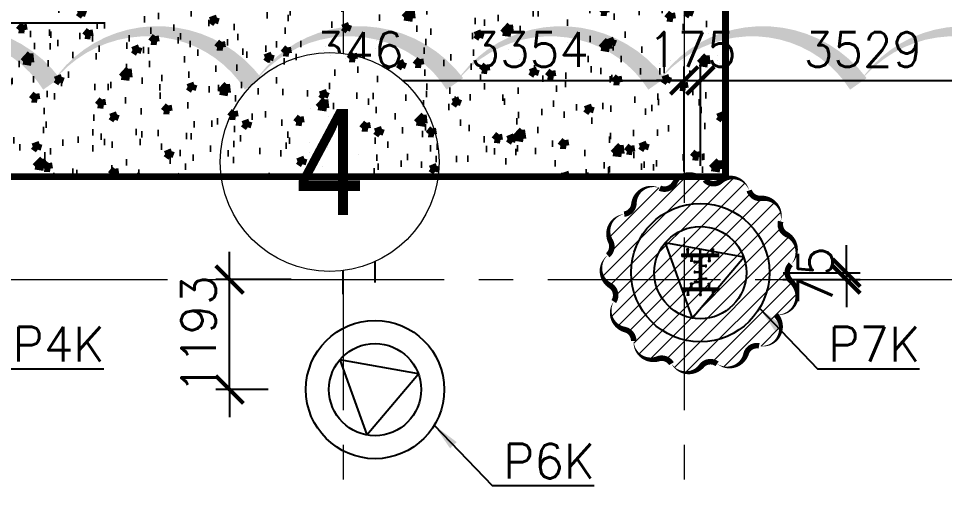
# Model space of a CAD drawing. Header units: millimetres. Extents: x -346728 to 1320345, y -537202 to -385966.
# Drawn here: x 154117 to 164163, y -418965 to -413835 of the extents above; entities that cross this region are included whole.
import ezdxf
from ezdxf.enums import TextEntityAlignment as Align

# ---------------------------------------------------------------- set-up
doc = ezdxf.new("R2010")
doc.units = ezdxf.units.MM
doc.header["$LTSCALE"] = 100
doc.set_wipeout_variables(frame=1)
doc.linetypes.add('X1326_GLB$0$CENTER', pattern=[2, 1.25, -0.25, 0.25, -0.25])
for name, color, linetype, lineweight in [('0 T KY HIEU', 7, 'Continuous', 9), ('0 T TEXT', 7, 'Continuous', 13), ('A-giao thong', 8, 'Continuous', 15), ('KCMANH', 8, 'Continuous', 13), ('KINGPOST', 5, 'Continuous', 20), ('X1326_GLB$0$A-tim', 8, 'X1326_GLB$0$CENTER', 9)]:
    doc.layers.add(name, color=color, linetype=linetype, lineweight=lineweight)
doc.layers.add('CL load', color=1, linetype='Continuous', plot=False)
for name, color, linetype in [('hach', 253, 'Continuous'), ('PILE MARK', 8, 'Continuous'), ('PL', 3, 'Continuous'), ('XR_1326_csPL$0$SY', 1, 'Continuous')]:
    doc.layers.add(name, color=color, linetype=linetype)
doc.styles.add('simplex', font='simplex.shx')
doc.styles.add('VNI-HELSE-CONDENSE', font='VHELVCN.TTF')
doc.dimstyles.new('100', dxfattribs={"dimscale": 150, "dimtxt": 2.5, "dimasz": 2, "dimexe": 1, "dimexo": 1, "dimgap": 1, "dimtad": 1, "dimdec": 0, "dimzin": 0, "dimdsep": 46, "dimtxsty": 'simplex', "dimblk": 'ARCHTICK', "dimcen": 1, "dimdle": 1, "dimclrd": 256, "dimclre": 256, "dimclrt": 6, "dimadec": 0, "dimazin": 0, "dimtfac": 1, "dimtdec": 0, "dimtix": 1, "dimtmove": 2, "dimatfit": 3, "dimfxl": 1, "dimtolj": 1, "dimtzin": 0, "dimarcsym": 0})
pattern_1 = [(45, (188543.33, 11377564.439), (-8.980256121, 8.980256121), []), (135, (188543.33, 11377564.439), (-8.980256121, -8.980256121), [])]

# ---------------------------------------------------------------- blocks, each defined once
blk = doc.blocks.new('_ArchTick')
at = {"color": 0, "linetype": 'ByBlock', "const_width": 0.15}
blk.add_lwpolyline([(-0.5, -0.5), (0.5, 0.5)], dxfattribs=at)
blk = doc.blocks.new('*D322')
at = {"layer": 'CL load', "lineweight": -2, "transparency": 16777216}
for p, q in [((157639, -416825), (157639, -414357)), ((157985, -416700), (157985, -414357)), ((157639, -414507), (157339, -414507)), ((157985, -414507), (157639, -414507)), ((157985, -414507), (158285, -414507))]:
    blk.add_line(p, q, dxfattribs=at)
at = {"layer": 'DEFPOINTS', "color": 0, "transparency": 16777216}
for p in [(157639, -414507), (157985, -416850), (157639, -416975, 0)]:
    blk.add_point(p, dxfattribs=at)
at = {"layer": 'CL load', "lineweight": -2, "transparency": 16777216, "xscale": 300, "yscale": 300, "zscale": 300}
blk.add_blockref('_ArchTick', (157639, -414507), dxfattribs=at)
at = {"layer": 'CL load', "lineweight": -2, "transparency": 16777216, "xscale": 300, "yscale": 300, "zscale": 300, "rotation": 180}
blk.add_blockref('_ArchTick', (157985, -414507), dxfattribs=at)
at = {"layer": 'CL load', "color": 6, "transparency": 16777216, "insert": (157812, -414170), "char_height": 375, "attachment_point": 5, "style": 'simplex'}
blk.add_mtext('\\A1;346', dxfattribs=at)
blk = doc.blocks.new('*D323')
at = {"layer": 'CL load', "lineweight": -2, "transparency": 16777216}
for p, q in [((157985, -416700), (157985, -414357)), ((161339, -415495), (161339, -414357)), ((157835, -414507), (161489, -414507))]:
    blk.add_line(p, q, dxfattribs=at)
at = {"layer": 'DEFPOINTS', "color": 0, "transparency": 16777216}
for p in [(161339, -414507), (161339, -415645, 0), (157985, -416850)]:
    blk.add_point(p, dxfattribs=at)
at = {"layer": 'CL load', "lineweight": -2, "transparency": 16777216, "xscale": 300, "yscale": 300, "zscale": 300, "rotation": 180}
blk.add_blockref('_ArchTick', (157985, -414507), dxfattribs=at)
at = {"layer": 'CL load', "lineweight": -2, "transparency": 16777216, "xscale": 300, "yscale": 300, "zscale": 300}
blk.add_blockref('_ArchTick', (161339, -414507), dxfattribs=at)
at = {"layer": 'CL load', "color": 6, "transparency": 16777216, "insert": (159662, -414170), "char_height": 375, "attachment_point": 5, "style": 'simplex'}
blk.add_mtext('\\A1;3354', dxfattribs=at)
blk = doc.blocks.new('*D324')
at = {"layer": 'CL load', "lineweight": -2, "transparency": 16777216}
for p, q in [((161339, -415495), (161339, -414357)), ((161514, -415432), (161514, -414357)), ((161339, -414507), (161039, -414507)), ((161339, -414507), (161514, -414507)), ((161514, -414507), (161814, -414507))]:
    blk.add_line(p, q, dxfattribs=at)
at = {"layer": 'DEFPOINTS', "color": 0, "transparency": 16777216}
for p in [(161514, -414507), (161514, -415582), (161339, -415645, 0)]:
    blk.add_point(p, dxfattribs=at)
at = {"layer": 'CL load', "lineweight": -2, "transparency": 16777216, "xscale": 300, "yscale": 300, "zscale": 300}
blk.add_blockref('_ArchTick', (161339, -414507), dxfattribs=at)
at = {"layer": 'CL load', "lineweight": -2, "transparency": 16777216, "xscale": 300, "yscale": 300, "zscale": 300, "rotation": 180}
blk.add_blockref('_ArchTick', (161514, -414507), dxfattribs=at)
at = {"layer": 'CL load', "color": 6, "transparency": 16777216, "insert": (161426, -414170), "char_height": 375, "attachment_point": 5, "style": 'simplex'}
blk.add_mtext('\\A1;175', dxfattribs=at)
blk = doc.blocks.new('*D325')
at = {"layer": 'CL load', "lineweight": -2, "transparency": 16777216}
for p, q in [((161514, -415432), (161514, -414357)), ((165043, -415173), (165043, -414357)), ((161364, -414507), (165193, -414507))]:
    blk.add_line(p, q, dxfattribs=at)
at = {"layer": 'DEFPOINTS', "color": 0, "transparency": 16777216}
for p in [(165043, -414507), (165043, -415323, 0), (161514, -415582)]:
    blk.add_point(p, dxfattribs=at)
at = {"layer": 'CL load', "lineweight": -2, "transparency": 16777216, "xscale": 300, "yscale": 300, "zscale": 300, "rotation": 180}
blk.add_blockref('_ArchTick', (161514, -414507), dxfattribs=at)
at = {"layer": 'CL load', "lineweight": -2, "transparency": 16777216, "xscale": 300, "yscale": 300, "zscale": 300}
blk.add_blockref('_ArchTick', (165043, -414507), dxfattribs=at)
at = {"layer": 'CL load', "color": 6, "transparency": 16777216, "insert": (163278, -414170), "char_height": 375, "attachment_point": 5, "style": 'simplex'}
blk.add_mtext('\\A1;3529', dxfattribs=at)
blk = doc.blocks.new('*D326')
at = {"layer": 'CL load', "lineweight": -2, "transparency": 16777216}
for p, q in [((156407, -416667), (156407, -416367)), ((157075, -416667), (156257, -416667)), ((156407, -417860), (156407, -416667)), ((156825, -417860), (156257, -417860)), ((156407, -417860), (156407, -418160))]:
    blk.add_line(p, q, dxfattribs=at)
at = {"layer": 'DEFPOINTS', "color": 0, "transparency": 16777216}
for p in [(156407, -416667), (157225, -416667, 0), (156975, -417860)]:
    blk.add_point(p, dxfattribs=at)
at = {"layer": 'CL load', "lineweight": -2, "transparency": 16777216, "xscale": 300, "yscale": 300, "zscale": 300}
for p, rotation in [((156407, -416667), 270), ((156407, -417860), 90)]:
    blk.add_blockref('_ArchTick', p, dxfattribs=dict(at, rotation=rotation))
at = {"layer": 'CL load', "color": 6, "transparency": 16777216, "insert": (156069, -417263), "char_height": 375, "attachment_point": 5, "rotation": 90, "style": 'simplex'}
blk.add_mtext('\\A1;1193', dxfattribs=at)
blk = doc.blocks.new('*D327')
at = {"layer": 'CL load', "lineweight": -2, "transparency": 16777216}
for p, q in [((163098, -416592), (163098, -416292)), ((162414, -416592), (163248, -416592)), ((163098, -416592), (163098, -416667)), ((162410, -416667), (163248, -416667)), ((163098, -416667), (163098, -416967))]:
    blk.add_line(p, q, dxfattribs=at)
at = {"layer": 'DEFPOINTS', "color": 0, "transparency": 16777216}
for p in [(162264, -416592, 0), (162260, -416667, 0), (163098, -416667)]:
    blk.add_point(p, dxfattribs=at)
at = {"layer": 'CL load', "lineweight": -2, "transparency": 16777216, "xscale": 300, "yscale": 300, "zscale": 300}
for p, rotation in [((163098, -416592), 270), ((163098, -416667), 90)]:
    blk.add_blockref('_ArchTick', p, dxfattribs=dict(at, rotation=rotation))
at = {"layer": 'CL load', "color": 6, "transparency": 16777216, "insert": (162761, -416629), "char_height": 375, "attachment_point": 5, "rotation": 90, "style": 'simplex'}
blk.add_mtext('\\A1;75', dxfattribs=at)
blk = doc.blocks.new('LVL-KHUNGTEN')
blk.add_lwpolyline([(61072.9, 41092.8), (119123.5, 41092.8), (119123.5, 61.9), (61072.9, 61.9)], close=True)
blk = doc.blocks.new('T STT')
at = {"color": 7, "linetype": 'Continuous'}
blk.add_wipeout([(376643.7, 277984.1), (376755.9, 277976.2), (376878.7, 277948.8), (377024.5, 277887.7), (377155.7, 277798.8), (377265.6, 277687.4), (377334.3, 277588), (377397.7, 277451.4), (377432.6, 277317.1), (377443.7, 277184.1), (377432.5, 277050.8), (377404, 276935.1), (377364.8, 276837.6), (377294.2, 276718.4), (377202.6, 276611.8), (377121.8, 276542.7), (377010.9, 276473.4), (376887.8, 276422.3), (376741.1, 276390.1), (376643.7, 276384.1), (376531.6, 276392), (376392.4, 276424.6), (376244.6, 276490.8), (376127.4, 276573.1), (376049.1, 276649), (375987, 276727.3), (375927.4, 276827.9), (375875.7, 276960.2), (375852.6, 277065.4), (375843.7, 277184.1), (375850, 277284.4), (375876.6, 277411.2), (375908.4, 277499.2), (375963.6, 277605.5), (376039.8, 277708.9), (376130.3, 277797.7), (376215.5, 277859.9), (376312.8, 277912.5), (376425.6, 277953.8), (376556.9, 277979.4)], dxfattribs=at)
at = {"layer": '0 T KY HIEU', "color": 7}
blk.add_circle((376643.7, 277184.1), 800, dxfattribs=at)
at = {"layer": '0 T TEXT', "color": 7, "style": 'VNI-HELSE-CONDENSE'}
blk.add_attdef('0', text='', height=750, dxfattribs=at).set_placement((376643.7, 277184.1), align=Align.MIDDLE_CENTER)
blk = doc.blocks.new('MB HANG RAO TAM')
at = {"layer": 'XR_1326_csPL$0$SY', "lineweight": 100}
blk.add_line((13898, 69397, 0), (13898, 72700, 4035), dxfattribs=at)
ref = blk.add_blockref('T STT', (-549174, -341665, 2472), dxfattribs=dict(xscale=1.483571909629973, yscale=1.483571909629973, zscale=1.483571909629973))
ref.add_attrib('0', '4', dxfattribs={"layer": '0 T TEXT', "color": 7, "height": 1150, "style": 'VNI-HELSE-CONDENSE'}).set_placement((9604, 69557, 2472), align=Align.MIDDLE_CENTER)
h = blk.add_hatch(dxfattribs=at)
h.set_pattern_fill('AR-CONC', color=256, scale=100, style=0)
h.set_pattern_definition([(50, (-45059.7, 631401.8), (717.2602, -62.75213), [75, -825]), (355, (-45059.7, 631401.8), (-138.7513, 752.1921), [60, -660]), (100.4514, (-44999.9, 631396.56), (578.5094, 689.4395), [63.7402, -701.1421]), (46.1842, (-45059.7, 631601.8), (1067.241, -165.519), [112.5, -1237.5]), (96.6356, (-44970.8, 631588), (934.6627, 974.1179), [95.6103, -1051.713]), (351.1842, (-45059.7, 631601.8), (934.662, 974.1186), [90, -990]), (21, (-44959.7, 631551.8), (596.90705, -402.6189), [75, -825]), (326, (-44959.7, 631551.8), (243.3153, 725.15), [60, -660]), (71.4514, (-44909.95, 631518.24), (840.2226, 322.5305), [63.7402, -701.1421]), (37.5, (-45059.7, 631401.8), (12.15986, 332.89385), [0, -652, 0, -670, 0, -662.5]), (7.5, (-45059.7, 631401.8), (263.06954, 394.41171), [0, -382, 0, -637, 0, -252.5]), (327.5, (-45282.7, 631401.8), (533.82244, -22.55487), [0, -250, 0, -780, 0, -1035]), (317.5, (-45382.7, 631401.8), (583.18617, 100.105), [0, -325, 0, -518, 0, -735])])
h.paths.add_polyline_path([(6898, 73600), (6898, 71397), (12898, 71397), (12893, 73597)], flags=16)
h.paths.add_polyline_path([(13898, 76797), (13899, 69398), (5898, 69397), (5898, 76797)])
h.paths.add_polyline_path([(12898, 75797), (12898, 74397), (6898, 74397), (6898, 75797)], flags=16)
blk.add_line((13898, 69398, 7727), (5898, 69398, 5643), dxfattribs=at)
at = {"layer": 'XR_1326_csPL$0$SY', "lineweight": 100, "elevation": -1667}
blk.add_lwpolyline([(13898, 76797), (13899, 69398), (5898, 69397), (5898, 76797)], close=True, dxfattribs=at)
at = {"layer": 'XR_1326_csPL$0$SY', "lineweight": 100, "elevation": 0}
blk.add_lwpolyline([(13898, 72700), (13898, 69398), (5898, 69397), (5898, 75797)], dxfattribs=at)
blk = doc.blocks.new('KP50 TOI SAN L1')
at = {"ltscale": 0.1}
h = blk.add_hatch(color=3, dxfattribs=at)
h.dxf.hatch_style = 1
h.paths.add_polyline_path([(14, 171), (-14, 171), (-14, 142)])
h.paths.add_polyline_path([(-14, -142), (-14, -171), (14, -171)])
at = {"layer": 'KCMANH', "linetype": 'ByBlock'}
h = blk.add_hatch(dxfattribs=at)
h.set_pattern_fill('ANSI37', color=3, scale=4, style=0)
h.set_pattern_definition(pattern_1)
h.paths.add_polyline_path([(-200, 200), (-200, 171), (200, 171), (200, 200)])
h = blk.add_hatch(dxfattribs=at)
h.set_pattern_fill('ANSI37', color=3, scale=4, style=0)
h.set_pattern_definition([(45, (188728.93, 11377564.439), (-8.980256121, 8.980256121), []), (135, (188728.93, 11377564.439), (-8.980256121, -8.980256121), [])])
h.paths.add_polyline_path([(14, 171), (-14, 142), (-14, -142), (14, -171)])
h = blk.add_hatch(dxfattribs=at)
h.set_pattern_fill('ANSI37', color=3, scale=4, style=0)
h.set_pattern_definition(pattern_1)
h.paths.add_polyline_path([(-200, -171), (-200, -200), (200, -200), (200, -171)])
for p, q in [((-125, 253), (-146, 253)), ((-146, 240), (-146, 253)), ((-125, 240), (-146, 240)), ((-142, 200), (-142, 240)), ((-129, 200), (-129, 240)), ((-125, 240), (-125, 253)), ((-10, 253), (10, 253)), ((-10, 240), (-10, 253)), ((-10, 240), (10, 240)), ((-6, 200), (-6, 240)), ((6, 200), (6, 240)), ((10, 240), (10, 253)), ((125, 253), (146, 253)), ((125, 240), (125, 253)), ((125, 240), (146, 240)), ((129, 200), (129, 240)), ((142, 200), (142, 240)), ((146, 240), (146, 253)), ((-85, 131), (-106, 131)), ((-106, 131), (-106, 118)), ((-85, 118), (-106, 118)), ((-102, 171), (-102, 131)), ((-89, 171), (-89, 131)), ((-85, 131), (-85, 118)), ((-67, 100), (-67, 120)), ((-54, 120), (-67, 120)), ((-54, 100), (-54, 120)), ((-14, 116), (-54, 116)), ((-14, 104), (-54, 104)), ((85, 131), (106, 131)), ((85, 131), (85, 118)), ((85, 118), (106, 118)), ((89, 171), (89, 131)), ((102, 171), (102, 131)), ((106, 131), (106, 118)), ((-54, 100), (-67, 100)), ((-67, 10), (-67, -10)), ((-54, 10), (-67, 10)), ((-54, 10), (-54, -10)), ((-14, 6), (-54, 6)), ((14, 76), (54, 76)), ((14, 64), (54, 64)), ((54, 60), (54, 80)), ((54, 80), (67, 80)), ((54, 60), (67, 60)), ((67, 60), (67, 80)), ((-54, -10), (-67, -10)), ((-67, -100), (-67, -120)), ((-54, -100), (-67, -100)), ((-14, -6), (-54, -6)), ((-54, -100), (-54, -120)), ((14, -64), (54, -64)), ((14, -76), (54, -76)), ((54, -60), (54, -80)), ((54, -60), (67, -60)), ((54, -80), (67, -80)), ((67, -60), (67, -80)), ((-142, -200), (-142, -240)), ((-129, -200), (-129, -240)), ((-85, -118), (-106, -118)), ((-106, -131), (-106, -118)), ((-85, -131), (-106, -131)), ((-102, -171), (-102, -131)), ((-89, -171), (-89, -131)), ((-85, -131), (-85, -118)), ((-54, -120), (-67, -120)), ((-14, -104), (-54, -104)), ((-14, -116), (-54, -116)), ((-6, -200), (-6, -240)), ((6, -200), (6, -240)), ((85, -118), (106, -118)), ((85, -131), (85, -118)), ((85, -131), (106, -131)), ((89, -171), (89, -131)), ((102, -171), (102, -131)), ((106, -131), (106, -118)), ((129, -200), (129, -240)), ((142, -200), (142, -240)), ((-125, -240), (-146, -240)), ((-146, -240), (-146, -253)), ((-125, -253), (-146, -253)), ((-125, -240), (-125, -253)), ((-10, -240), (10, -240)), ((-10, -240), (-10, -253)), ((-10, -253), (10, -253)), ((10, -240), (10, -253)), ((125, -240), (146, -240)), ((125, -240), (125, -253)), ((125, -253), (146, -253)), ((146, -240), (146, -253))]:
    blk.add_line(p, q, dxfattribs=at)
at = {"layer": 'KCMANH', "color": 3, "linetype": 'ByBlock'}
blk.add_line((-200, 200), (200, 200), dxfattribs=at)
at = {"layer": 'KINGPOST', "color": 3, "linetype": 'ByBlock'}
for p, q in [((-200, 171), (-200, 200)), ((-200, 171), (200, 171)), ((-14, 171), (-14, -171)), ((-14, 142), (14, 171)), ((14, 171), (14, -171)), ((200, 171), (200, 200)), ((-200, -171), (200, -171)), ((-200, -171), (-200, -200)), ((-200, -200), (200, -200)), ((-14, -142), (14, -171)), ((200, -171), (200, -200))]:
    blk.add_line(p, q, dxfattribs=at)
at = {"layer": 'KINGPOST', "color": 6, "linetype": 'ByBlock'}
blk.add_lwpolyline([(-14, 0), (14, 0)], dxfattribs=at)
blk = doc.blocks.new('B1 Kingpost Layout Plan1')
at = {"layer": 'KCMANH', "linetype": 'ByBlock'}
blk.add_blockref('KP50 TOI SAN L1', (11150, -1821, 0), dxfattribs=at)

msp = doc.modelspace()

# ---------------------------------------------------------------- hatches: boundary and pattern name
at = {"ltscale": 0.1}
h = msp.add_hatch(color=3, dxfattribs=at)
h.dxf.hatch_style = 1
h.paths.add_polyline_path([(161528, -416420.4), (161499.2, -416420.4), (161499.2, -416449.2)])
h.paths.add_polyline_path([(161499.2, -416734), (161499.2, -416762.8), (161528, -416762.8)])
at = {"layer": 'A-giao thong', "transparency": 33554572}
h = msp.add_hatch(dxfattribs=at)
h.set_pattern_fill('ANSI31', color=256, scale=1000)
h.set_pattern_definition([(45, (123164.65, -513848.21), (-88.38835, 88.38835), [])])
edge = h.paths.add_edge_path()
edge.add_arc((162358.7, -416355.9), 200.1, 313.189, 423.189)
edge.add_arc((162504.5, -416067.4), 123.2, 165.32463, 243.189, ccw=False)
edge.add_arc((162191.6, -415985.4), 200.3, 345.32463, 455.32463)
edge.add_arc((162161.6, -415663.3), 123.2, 197.45235, 275.32463, ccw=False)
edge.add_arc((161853, -415760.3), 200.2, 17.45235, 127.45235)
edge.add_arc((161656.3, -415503.5), 123.2, 221.33742, 307.45235, ccw=False)
edge.add_arc((161411.3, -415719.1), 203.2, 41.33742, 151.33742)
edge.add_arc((161124.9, -415562.5), 123.2, 245.97207, 331.33742, ccw=False)
edge.add_arc((160993.2, -415858), 200.3, 65.97207, 175.97207)
edge.add_arc((160670.6, -415835.2), 123.2, 278.09941, 355.97207, ccw=False)
edge.add_arc((160716.2, -416155.5), 200.3, 98.09941, 208.09941)
edge.add_arc((160430.8, -416307.9), 123.2, -50.51419, 28.09941, ccw=False)
edge.add_arc((160636.7, -416557.8), 200.7, 129.48581, 239.48581)
edge.add_arc((160472.3, -416836.8), 123.2, -33.38585, 59.48581, ccw=False)
edge.add_arc((160742.2, -417014.7), 200.1, 146.61415, 256.61415)
edge.add_arc((160667.4, -417329.2), 123.2, -1.25134, 76.61415, ccw=False)
edge.add_arc((160990.8, -417336.3), 200.3, 178.74866, 288.74866)
edge.add_arc((161094.8, -417642.6), 123.2, 30.87684, 108.74866, ccw=False)
edge.add_arc((161372.4, -417476.6), 200.2, 210.87684, 320.87684)
edge.add_arc((161623.3, -417680.7), 123.2, 54.01227, 140.87684, ccw=False)
edge.add_arc((161815, -417416.7), 203.1, 234.01227, 344.01227)
edge.add_arc((162128.7, -417506.6), 123.2, 79.39644, 164.01227, ccw=False)
edge.add_arc((162188.2, -417188.6), 200.3, 259.39644, 404.1286)
edge.add_arc((162353.1, -416838.3), 212, 264.27964, 407.39823)
edge.add_arc((162580, -416591.6), 123.2, 133.189, 227.39823, ccw=False)
at = {"layer": 'hach'}
h = msp.add_hatch(dxfattribs=at)
h.set_pattern_fill('ANSI31', color=256, scale=70)
h.set_pattern_definition([(45, (121918.56, -508591.22), (-157.15448, 157.15448), [])])
h.paths.add_polyline_path([(142200.7, -410142.2), (128621.2, -428107.5), (155914.1, -501359), (162214.1, -503970.9), (238136.4, -469396.6), (242695.2, -462329.4), (242687.2, -415142.7), (237685.1, -410142.2)])
h.paths.add_polyline_path([(142797.9, -411342.2), (129975.7, -428305.7), (156856.2, -500450.6), (162191.6, -502662.6), (237318.8, -468450.4), (241495.1, -461976.1), (241487, -415639.4), (237188.2, -411342.2)], flags=16)
h = msp.add_hatch(dxfattribs=at)
h.set_pattern_fill('AR-CONC', color=256, scale=4)
h.set_pattern_definition([(50, (121918.56, -508591.2), (728.7387, -63.7563), [76.2, -838.2]), (355, (121918.56, -508591.2), (-140.9737, 764.2274), [60.96, -670.5623]), (100.45144, (121979.3, -508596.54), (587.765, 700.471), [64.76, -712.361]), (46.1842, (121918.6, -508388), (1084.316, -168.1693), [114.3, -1257.3]), (96.63556, (122008.9, -508402), (949.6165, 989.7045), [97.14, -1068.5424]), (351.18415, (121918.6, -508388), (949.6165, 989.7045), [91.44, -1005.839]), (21, (122020.16, -508438.8), (606.4576, -409.0608), [76.2, -838.2]), (326, (122020.16, -508438.8), (247.208, 736.752), [60.96, -670.56]), (71.45144, (122070.7, -508472.9), (853.6657, 327.691), [64.76, -712.3598]), (37.5, (121918.56, -508591.22), (12.3544, 338.22016), [0, -662.432, 0, -680.72, 0, -673.1]), (7.5, (121918.56, -508591.22), (267.27865, 400.7223), [0, -388.112, 0, -647.192, 0, -256.54]), (327.5, (121692, -508591.22), (542.3624, -22.91498), [0, -254, 0, -792.48, 0, -1051.56]), (317.5, (121590.4, -508591.2), (592.5167, 101.706), [0, -330.2, 0, -526.288, 0, -746.76])])
h.paths.add_polyline_path([(142200.7, -410142.2), (128621.2, -428107.5), (155914.1, -501359), (162214.1, -503970.9), (238136.4, -469396.6), (242695.2, -462329.4), (242687.2, -415142.7), (237685.1, -410142.2)])
h.paths.add_polyline_path([(142797.9, -411342.2), (129975.7, -428305.7), (156856.2, -500450.6), (162191.6, -502662.6), (237318.8, -468450.4), (241495.1, -461976.1), (241487, -415639.4), (237188.2, -411342.2)], flags=16)

# ---------------------------------------------------------------- linework, layer by layer
at = {"elevation": -1404.9}
msp.add_lwpolyline([(150097.2, -436119.7, 0, 218.9, -0.5205671), (150097.2, -433931.2, 0, 218.9, -0.5205671), (150097.2, -431742.7, 0, 218.9, -0.5205671), (150097.2, -429554.1, 0, 218.9, -0.5205671), (150097.2, -427365.6, 0, 218.9, -0.5205671), (150097.2, -425177.1, 0, 218.9, -0.5205671), (150097.2, -422988.6, 0, 218.9, -0.5205671), (150097.2, -420800.1, 0, 218.9, -0.5205671), (150097.2, -418611.6, 0, 218.9, -0.5205671), (150097.2, -416423.1, 0, 218.9, -0.5205671), (150097.2, -414544, 0, 218.9, -0.5205671), (152285.7, -414544, 0, 218.9, -0.5205671), (154474.2, -414544, 0, 218.9, -0.5205671), (156662.8, -414544, 0, 218.9, -0.5205671), (158851.3, -414544, 0, 218.9, -0.5205671), (161039.8, -414544, 0, 218.9, -0.5205671), (163228.3, -414544, 0, 218.9, -0.5205671), (165416.8, -414544, 0, 218.9, -0.5205671)], format="xyseb", dxfattribs=at)
at = {"color": 5, "elevation": -2718.3}
msp.add_lwpolyline([(162495.7, -416501.8, 0, 60, 0.5205671), (162449, -416177.3, 60, 60, -0.3534527), (162385.4, -416036.2, 0, 60, 0.5205671), (162173, -415785.9, 60, 60, -0.3534915), (162044, -415700.2, 0, 60, 0.5205671), (161731.2, -415601.3, 60, 60, -0.3944899), (161563.9, -415584.9, 0, 60, 0.520567), (161233, -415621.6, 60, 60, -0.3907151), (161074.8, -415675, 0, 60, 0.520567), (160793.5, -415843.9, 60, 60, -0.3534934), (160687.9, -415957.2, 0, 60, 0.5205671), (160539.4, -416249.9, 60, 60, -0.3571345), (160509.1, -416403, 0, 60, 0.520567), (160534.8, -416730.7, 60, 60, -0.4289707), (160575.1, -416904.6, 0, 60, 0.520567), (160695.9, -417209.4, 60, 60, -0.3534582), (160790.5, -417331.9, 0, 60, 0.520567), (161055.2, -417526, 60, 60, -0.3534893), (161200.5, -417579.4, 0, 60, 0.5205671), (161527.7, -417603, 60, 60, -0.3982747), (161695.7, -417581, 0, 60, 0.520567), (162010.3, -417472.6, 60, 60, -0.3869502), (162151.4, -417385.5, 0, 60, 0.7314349), (162332, -417049.2, 0, 60, 0.7206829), (162496.6, -416682.2, 60, 60, -0.4358983)], format="xyseb", close=True, dxfattribs=at)
at = {"layer": 'PL', "elevation": -1404.9}
for points in [[(161131.9, -416268.6), (161424.8, -417083.6), (161984.1, -416422.5)], [(161131.9, -416268.6), (161424.8, -417083.6), (161984.1, -416422.5)], [(157602.9, -417537), (157895.8, -418352), (158455.2, -417690.8)], [(157602.9, -417537), (157895.8, -418352), (158455.2, -417690.8)]]:
    msp.add_lwpolyline(points, close=True, dxfattribs=at)
at = {"layer": 'PL'}
for centre, radius in [((161513.6, -416591.6, -1404.9), 750), ((161513.6, -416591.6, -1404.9), 750), ((161513.6, -416591.6, -1404.9), 500), ((161513.6, -416591.6, -1404.9), 500), ((157984.6, -417860, -1404.9), 750), ((157984.6, -417860, -1404.9), 750), ((157984.6, -417860, -1404.9), 500), ((157984.6, -417860, -1404.9), 500)]:
    msp.add_circle(centre, radius, dxfattribs=at)
at = {"layer": 'X1326_GLB$0$A-tim', "ltscale": 15}
for p, q in [((157638.6, -398208.6, -1404.9), (157638.6, -512162.7, -1404.9)), ((161338.6, -398208.6, -1404.9), (161338.6, -512162.7, -1404.9)), ((120859.5, -416666.6, -1404.9), (255546, -416666.6, -1404.9))]:
    msp.add_line(p, q, dxfattribs=at)

# ---------------------------------------------------------------- block references
at = {"extrusion": (0.00597, -2.28885e-18, 0.999982), "xscale": 3.385207865094198, "yscale": 3.385207865094198, "zscale": 3.385207865094198}
msp.add_blockref('LVL-KHUNGTEN', (-107243.5, -525073.6, -287.1), dxfattribs=at)

# ---------------------------------------------------------------- texts
at = {"layer": 'PILE MARK', "color": 4, "style": 'simplex'}
for s, p in [('P4K', (154053, -417555.9, -1404.9)), ('P7K', (162903, -417555.9, -1404.9)), ('P6K', (159374, -418824.3, -1404.9))]:
    msp.add_text(s, height=375, dxfattribs=at).set_placement(p)

# ---------------------------------------------------------------- dimensions: what is measured, and where the dimension line sits
at = {"layer": 'CL load'}
for base, p1, p2, picture, middle in [((157638.6, -414507.5, -1404.9), (157984.6, -416850.5, -1404.9), (157638.6, -416974.8, -1404.9), '*D322', (157811.6, -414170, -1404.9)), ((161338.6, -414507.5, -1404.9), (157984.6, -416850.5, -1404.9), (161338.6, -415645, -1404.9), '*D323', (159661.6, -414170, -1404.9)), ((161513.6, -414507.5, -1404.9), (161338.6, -415645, -1404.9), (161513.6, -415582.1, -1404.9), '*D324', (161426.1, -414170, -1404.9)), ((165042.6, -414507.5, -1404.9), (161513.6, -415582.1, -1404.9), (165042.6, -415323.2, -1404.9), '*D325', (163278.1, -414170, -1404.9))]:
    dim = msp.add_linear_dim(base=base, p1=p1, p2=p2, dimstyle='100', dxfattribs=at)
    dim.commit()
    dim.dimension.update_dxf_attribs({"geometry": picture, "text_midpoint": middle})
for base, p1, p2, picture, middle in [((163098.4, -416666.6, -1404.9), (162263.6, -416591.6, -1404.9), (162259.9, -416666.6, -1404.9), '*D327', (162760.9, -416629.1, -1404.9)), ((156406.6, -416666.6, -1404.9), (156975.1, -417860, -1404.9), (157225.1, -416666.6, -1404.9), '*D326', (156069.1, -417263.3, -1404.9))]:
    dim = msp.add_linear_dim(base=base, p1=p1, p2=p2, angle=90, dimstyle='100', dxfattribs=at)
    dim.commit()
    dim.dimension.update_dxf_attribs({"geometry": picture, "text_midpoint": middle})

# ---------------------------------------------------------------- leaders
at = {"layer": 'PILE MARK'}
for points in [[(153306.1, -413228.4, -1404.9), (153933.9, -413883.5, -1404.9), (155042.6, -413883.5, -1404.9)], [(153306.1, -416978.4, -1404.9), (153933.9, -417633.5, -1404.9), (155042.6, -417633.5, -1404.9)], [(162156.1, -416978.4, -1404.9), (162783.9, -417633.5, -1404.9), (163892.6, -417633.5, -1404.9)], [(158627.2, -418246.8, -1404.9), (159254.9, -418901.9, -1404.9), (160363.6, -418901.9, -1404.9)]]:
    msp.add_leader(points, dimstyle='100', override={"dimgap": 1, "dimtad": 0}, dxfattribs=at)

# ---------------------------------------------------------------- next in the draw order: block references
msp.add_blockref('MB HANG RAO TAM', (147888.6, -484948.9, 0))

# ---------------------------------------------------------------- next in the draw order: block references
msp.add_blockref('B1 Kingpost Layout Plan1', (150363.7, -414766, -1404.9))

doc.saveas('drawing.dxf')
